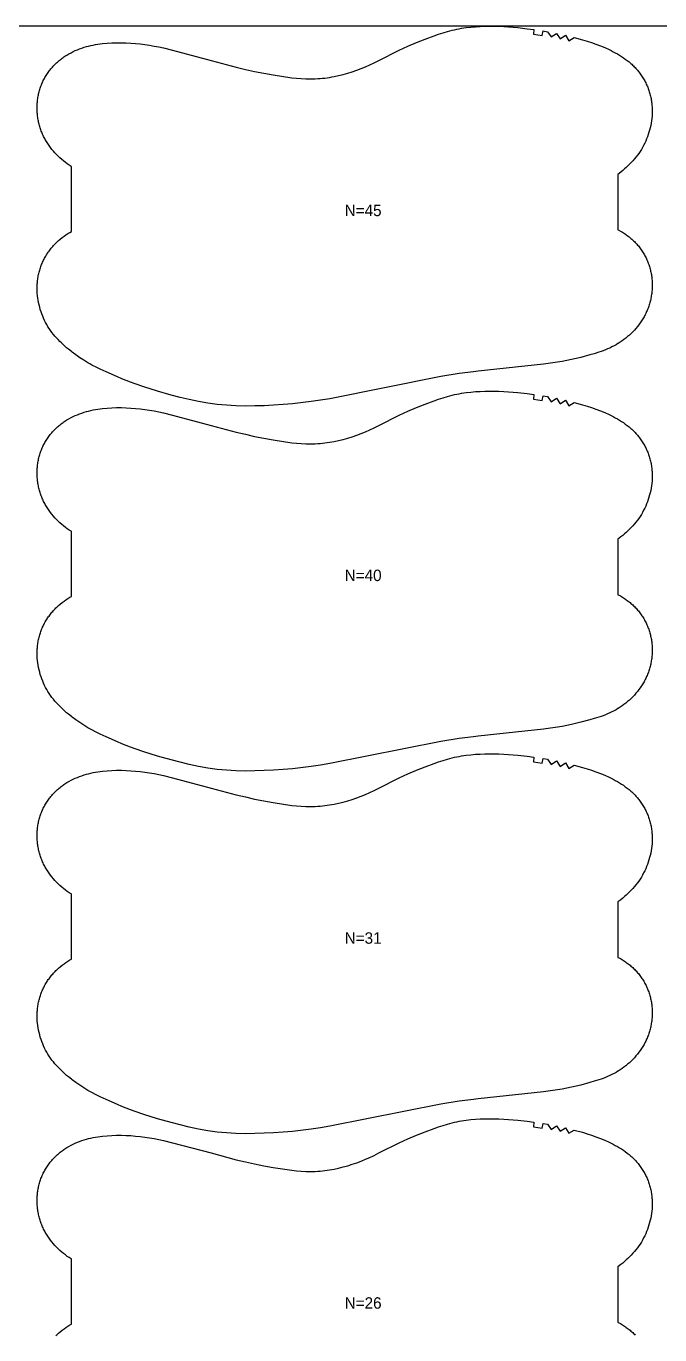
# Model space of a CAD drawing. Header units: inches. Extents: x -4 to 1930, y -82 to 1056.
# Drawn here: x 545 to 822, y 483 to 1056 of the extents above; entities that cross this region are included whole.
import ezdxf

# ---------------------------------------------------------------- set-up
doc = ezdxf.new("R2010")
doc.units = ezdxf.units.IN

msp = doc.modelspace()

# ---------------------------------------------------------------- linework, layer by layer
at = {"layer": '1'}
for points in [[(-4.3819, -81.764), (1930.445, -81.764), (1930.445, 1055.9163), (-4.3819, 1055.9163), (-4.3819, -81.764)], [(661.168, 1033.339), (663.2211, 1033.1212), (665.2785, 1032.954), (667.339, 1032.8487), (668.3699, 1032.8228), (669.401, 1032.8166), (670.4322, 1032.8314), (671.4631, 1032.867), (672.4932, 1032.9231), (673.5221, 1032.9993), (674.5496, 1033.0953), (675.5751, 1033.2106), (676.5983, 1033.3451), (677.6187, 1033.4982), (678.6361, 1033.6696), (679.6502, 1033.8589), (681.6682, 1034.2889), (683.6716, 1034.7839), (685.6594, 1035.3398), (687.6304, 1035.9532), (689.5825, 1036.6239), (691.5132, 1037.3524), (693.4201, 1038.1393), (695.3023, 1038.9827), (697.1644, 1039.871), (699.251, 1040.9163), (708.2356, 1045.4175), (711.9916, 1047.1277), (715.7935, 1048.7344), (719.6305, 1050.253), (723.5012, 1051.6868), (725.4499, 1052.3693), (727.4102, 1053.016), (729.3851, 1053.6119), (730.379, 1053.8863), (731.3777, 1054.1424), (732.3813, 1054.3789), (733.3896, 1054.596), (734.4021, 1054.7941), (735.4183, 1054.9738), (737.4598, 1055.2802), (739.5102, 1055.5195), (741.5662, 1055.6967), (743.626, 1055.8176), (745.6883, 1055.8886), (747.752, 1055.9163), (749.8157, 1055.9058), (751.8788, 1055.858), (753.9406, 1055.7725), (756.0002, 1055.649), (760.1116, 1055.2934), (764.2124, 1054.8237), (767.2025, 1054.4278), (767.2037, 1054.4276), (766.9269, 1052.4438), (770.8419, 1051.8572), (771.159, 1053.8319), (773.1319, 1053.5039), (774.7375, 1051.1862), (777.0652, 1052.7766), (778.6059, 1050.4172), (780.9764, 1051.9398), (782.4421, 1049.5341), (784.8595, 1050.9809), (788.467, 1049.9721), (790.4417, 1049.3704), (792.4041, 1048.7305), (794.3506, 1048.046), (796.278, 1047.3104), (798.1825, 1046.5176), (800.0598, 1045.6623), (800.9869, 1045.2097), (801.9054, 1044.7398), (802.8149, 1044.2518), (803.7148, 1043.7451), (804.6042, 1043.2192), (805.4815, 1042.6728), (806.3444, 1042.1047), (807.1911, 1041.5139), (808.0194, 1040.899), (808.8273, 1040.2589), (809.6128, 1039.5924), (809.9965, 1039.2488), (810.3739, 1038.8983), (810.7446, 1038.5405), (811.1086, 1038.1757), (811.4658, 1037.8041), (811.8159, 1037.4257), (812.159, 1037.0406), (812.4949, 1036.6492), (812.8235, 1036.2515), (813.1446, 1035.8476), (813.4582, 1035.4378), (813.7641, 1035.0221), (814.0622, 1034.6008), (814.3525, 1034.1739), (814.6347, 1033.7417), (814.9088, 1033.3042), (815.1746, 1032.8617), (815.4321, 1032.4143), (815.6811, 1031.9621), (815.9216, 1031.5054), (816.1535, 1031.0442), (816.3766, 1030.5788), (816.591, 1030.1093), (816.7965, 1029.6359), (816.9931, 1029.1588), (817.1807, 1028.6781), (817.3593, 1028.194), (817.5287, 1027.7067), (817.6889, 1027.2163), (817.8398, 1026.7231), (817.9814, 1026.2272), (818.1135, 1025.7287), (818.2361, 1025.2278), (818.3491, 1024.7248), (818.4525, 1024.2197), (818.5463, 1023.7128), (818.6306, 1023.2042), (818.7055, 1022.694), (818.7709, 1022.1826), (818.8271, 1021.6699), (818.8741, 1021.1563), (818.9119, 1020.6418), (818.9406, 1020.1267), (818.9603, 1019.6111), (818.973, 1018.5791), (818.9505, 1017.5472), (818.8934, 1016.5168), (818.8022, 1015.4891), (818.6776, 1014.4652), (818.5199, 1013.4459), (818.3298, 1012.4319), (818.1077, 1011.4243), (817.8542, 1010.4239), (817.5699, 1009.4315), (817.2551, 1008.4479), (816.9104, 1007.4743), (816.536, 1006.5116), (816.1317, 1005.5613), (815.6977, 1004.6246), (815.2339, 1003.7028), (814.7405, 1002.7972), (814.2174, 1001.909), (813.6646, 1001.0396), (813.0826, 1000.1899), (812.4728, 999.3598), (811.8372, 998.5487), (811.1776, 997.756), (810.496, 996.9814), (809.7941, 996.2242), (809.0739, 995.484), (808.3372, 994.7602), (807.5858, 994.0524), (806.8206, 993.36), (806.0423, 992.6826), (805.2516, 992.0197), (803.973, 991.003), (803.973, 966.7561), (804.1209, 966.6816), (805.0269, 966.1873), (805.916, 965.663), (806.7868, 965.1087), (807.2149, 964.8205), (807.6378, 964.5248), (808.0555, 964.2217), (808.4676, 963.9113), (808.874, 963.5936), (809.2745, 963.2685), (809.669, 962.9362), (810.0572, 962.5966), (810.4389, 962.2498), (810.814, 961.8958), (811.1824, 961.5346), (811.5437, 961.1664), (811.8979, 960.7913), (812.2449, 960.4095), (812.5845, 960.021), (812.9166, 959.6261), (813.241, 959.2248), (813.5575, 958.8174), (813.8661, 958.4039), (814.1666, 957.9846), (814.4588, 957.5594), (814.7426, 957.1287), (815.0179, 956.6925), (815.2844, 956.251), (815.5422, 955.8043), (815.791, 955.3526), (816.0307, 954.8959), (816.2612, 954.4346), (816.4825, 953.9688), (816.6947, 953.4987), (816.8976, 953.0244), (817.0912, 952.5463), (817.2754, 952.0644), (817.4504, 951.5791), (817.6159, 951.0904), (817.772, 950.5987), (817.9187, 950.104), (818.0559, 949.6066), (818.1835, 949.1066), (818.3016, 948.6044), (818.4101, 948.1), (818.509, 947.5937), (818.5983, 947.0857), (818.6779, 946.5761), (818.748, 946.0651), (818.8085, 945.5529), (818.8595, 945.0397), (818.901, 944.5256), (818.9331, 944.0108), (818.9557, 943.4954), (818.969, 942.9796), (818.973, 942.4637), (818.9677, 941.9477), (818.9531, 941.4318), (818.9293, 940.9163), (818.8963, 940.4012), (818.8541, 939.8868), (818.8028, 939.3732), (818.7424, 938.8605), (818.673, 938.3491), (818.5945, 937.8389), (818.5069, 937.3303), (818.4103, 936.8233), (818.3047, 936.3181), (818.1901, 935.815), (818.0665, 935.3141), (817.9339, 934.8156), (817.7923, 934.3196), (817.6417, 933.8263), (817.4822, 933.3359), (817.3137, 932.8485), (817.1364, 932.3644), (816.9501, 931.8837), (816.7549, 931.4066), (816.5508, 930.9332), (816.338, 930.4637), (816.1166, 929.9981), (815.8868, 929.5365), (815.6486, 929.0792), (815.4023, 928.626), (815.1481, 928.1772), (814.886, 927.7328), (814.3388, 926.8577), (813.7621, 926.0015), (813.157, 925.1649), (812.5247, 924.3488), (811.8664, 923.5539), (811.183, 922.7807), (810.4752, 922.0299), (809.744, 921.302), (808.9902, 920.5976), (808.2146, 919.9173), (807.418, 919.2615), (806.6014, 918.631), (805.7655, 918.0262), (804.9114, 917.4472), (804.0402, 916.8942), (803.973, 916.8543), (803.1529, 916.3672), (802.2506, 915.8663), (801.3343, 915.3916), (800.4052, 914.9431), (799.4643, 914.5211), (798.5127, 914.125), (797.5515, 913.753), (796.5819, 913.4025), (795.605, 913.071), (793.6342, 912.4555), (791.6483, 911.8868), (787.6557, 910.8376), (783.6378, 909.8994), (779.5932, 909.0767), (775.5251, 908.3804), (771.4378, 907.8126), (742.7097, 904.7442), (740.7709, 904.5138), (734.5138, 903.7703), (726.367, 902.4433), (677.7984, 892.7516), (673.7245, 892.0918), (669.6385, 891.5077), (661.4426, 890.5269), (657.3319, 890.1588), (653.2144, 889.8752), (649.0924, 889.6712), (644.9669, 889.5479), (640.8393, 889.5138), (636.7132, 889.6006), (634.6522, 889.7004), (632.5936, 889.8408), (630.5383, 890.0226), (628.4872, 890.247), (626.4411, 890.514), (624.4005, 890.821), (620.3362, 891.5413), (616.2956, 892.3818), (612.2772, 893.3232), (608.2798, 894.3503), (602.3559, 896.036), (596.4203, 897.903), (592.5075, 899.2204), (590.5659, 899.919), (588.6394, 900.6555), (586.7303, 901.4352), (584.8349, 902.2492), (579.8136, 904.5138), (577.3065, 905.6445), (575.4483, 906.541), (573.6165, 907.4875), (572.7134, 907.9844), (571.8191, 908.4975), (570.0572, 909.5701), (568.3306, 910.7002), (566.6389, 911.8832), (564.9829, 913.1158), (564.646, 913.3836), (563.3675, 914.4002), (562.5768, 915.0632), (561.7985, 915.7406), (561.0332, 916.433), (560.2818, 917.1408), (559.5452, 917.8646), (558.825, 918.6048), (558.1231, 919.362), (557.4414, 920.1366), (556.7818, 920.9293), (556.1462, 921.7404), (555.5365, 922.5705), (554.9544, 923.4202), (554.4017, 924.2896), (553.8786, 925.1778), (553.3851, 926.0834), (552.9214, 927.0052), (552.4874, 927.9419), (552.0831, 928.8922), (551.7086, 929.8548), (551.3639, 930.8285), (551.0492, 931.8121), (550.7648, 932.8045), (550.5113, 933.8049), (550.2893, 934.8125), (550.0991, 935.8264), (549.9415, 936.8458), (549.8168, 937.8697), (549.7257, 938.8974), (549.6685, 939.9278), (549.646, 940.9597), (549.6587, 941.9917), (549.6784, 942.5073), (549.7071, 943.0224), (549.745, 943.5369), (549.7919, 944.0505), (549.8481, 944.5632), (549.9136, 945.0746), (549.9884, 945.5847), (550.0727, 946.0934), (550.1665, 946.6003), (550.2699, 947.1054), (550.383, 947.6084), (550.5056, 948.1093), (550.6377, 948.6077), (550.7792, 949.1037), (550.9301, 949.5969), (551.0903, 950.0873), (551.2598, 950.5746), (551.4383, 951.0587), (551.6259, 951.5394), (551.8225, 952.0165), (552.0281, 952.4899), (552.2424, 952.9594), (552.4656, 953.4248), (552.6974, 953.886), (552.9379, 954.3427), (553.1869, 954.7949), (553.4444, 955.2423), (553.7103, 955.6848), (553.9844, 956.1223), (554.2666, 956.5545), (554.5568, 956.9814), (554.8549, 957.4027), (555.1609, 957.8184), (555.4744, 958.2282), (555.7956, 958.6321), (556.1241, 959.0298), (556.46, 959.4212), (556.8031, 959.8062), (557.1533, 960.1847), (557.5104, 960.5563), (557.8744, 960.9211), (558.2452, 961.2788), (558.6225, 961.6294), (559.0062, 961.973), (559.7917, 962.6395), (560.5997, 963.2796), (561.428, 963.8945), (562.2746, 964.4853), (563.1376, 965.0534), (564.0148, 965.5998), (564.646, 965.973), (564.646, 994.4737), (564.5789, 994.5136), (563.7076, 995.0666), (562.8536, 995.6456), (562.0177, 996.2504), (561.201, 996.881), (560.4045, 997.5367), (559.6289, 998.217), (558.875, 998.9214), (558.1438, 999.6493), (557.4361, 1000.4001), (556.7527, 1001.1733), (556.0943, 1001.9682), (555.4621, 1002.7843), (554.857, 1003.6209), (554.2802, 1004.4771), (553.7331, 1005.3522), (553.471, 1005.7966), (553.2167, 1006.2454), (552.9704, 1006.6986), (552.7323, 1007.156), (552.5025, 1007.6175), (552.2811, 1008.0831), (552.0682, 1008.5526), (551.8642, 1009.026), (551.669, 1009.5031), (551.4827, 1009.9838), (551.3053, 1010.4679), (551.1369, 1010.9553), (550.9773, 1011.4457), (550.8268, 1011.939), (550.6852, 1012.435), (550.5526, 1012.9335), (550.429, 1013.4344), (550.3143, 1013.9376), (550.2087, 1014.4427), (550.1121, 1014.9497), (550.0246, 1015.4583), (549.9461, 1015.9685), (549.8766, 1016.48), (549.8162, 1016.9926), (549.765, 1017.5062), (549.7228, 1018.0206), (549.6898, 1018.5357), (549.666, 1019.0513), (549.6514, 1019.5671), (549.646, 1020.0831), (549.65, 1020.599), (549.6633, 1021.1148), (549.686, 1021.6302), (549.7181, 1022.145), (549.7596, 1022.6591), (549.8106, 1023.1724), (549.8711, 1023.6846), (549.9411, 1024.1955), (550.0208, 1024.7051), (550.11, 1025.2131), (550.2089, 1025.7194), (550.3174, 1026.2238), (550.4355, 1026.726), (550.5632, 1027.226), (550.7004, 1027.7234), (550.847, 1028.2181), (551.0032, 1028.7098), (551.1687, 1029.1985), (551.3436, 1029.6839), (551.5279, 1030.1657), (551.7215, 1030.6438), (551.9244, 1031.1181), (552.1365, 1031.5882), (552.3579, 1032.054), (552.5884, 1032.5153), (552.8281, 1032.972), (553.0769, 1033.4237), (553.3346, 1033.8704), (553.6012, 1034.3119), (553.8765, 1034.7481), (554.1603, 1035.1789), (554.4525, 1035.604), (554.753, 1036.0233), (555.0615, 1036.4368), (555.3781, 1036.8442), (555.7025, 1037.2455), (556.0345, 1037.6404), (556.3741, 1038.0289), (556.7211, 1038.4107), (557.0753, 1038.7858), (557.4367, 1039.154), (557.805, 1039.5152), (558.1801, 1039.8692), (558.5619, 1040.216), (558.9501, 1040.5556), (559.3445, 1040.8879), (559.7451, 1041.213), (560.1515, 1041.5307), (560.5636, 1041.8411), (560.9812, 1042.1442), (561.4042, 1042.4399), (561.8322, 1042.7282), (562.7031, 1043.2824), (563.5922, 1043.8068), (564.4981, 1044.301), (565.4194, 1044.7651), (566.3549, 1045.1993), (567.3034, 1045.6042), (568.2639, 1045.9802), (569.2351, 1046.3278), (570.216, 1046.6475), (571.2054, 1046.9397), (572.2023, 1047.205), (573.2055, 1047.4439), (574.2143, 1047.6576), (575.2281, 1047.8474), (576.2461, 1048.0146), (577.2678, 1048.1605), (578.2925, 1048.2864), (580.3481, 1048.4834), (582.4082, 1048.6144), (584.4707, 1048.6824), (586.5339, 1048.6886), (588.5962, 1048.6344), (590.6562, 1048.5215), (592.7127, 1048.354), (594.7652, 1048.1365), (596.8126, 1047.8735), (598.8543, 1047.5687), (600.889, 1047.2222), (602.9156, 1046.833), (604.9331, 1046.4005), (608.941, 1045.4186), (625.8233, 1040.9163), (636.8574, 1037.9736), (640.8697, 1037.0057), (644.8987, 1036.1101), (648.9443, 1035.2928), (653.0043, 1034.5512), (661.168, 1033.339)], [(661.168, 873.479), (663.2211, 873.2612), (665.2785, 873.094), (667.339, 872.9887), (668.3699, 872.9628), (669.401, 872.9566), (670.4322, 872.9714), (671.4631, 873.007), (672.4932, 873.0631), (673.5221, 873.1393), (674.5496, 873.2353), (675.5751, 873.3506), (676.5983, 873.4851), (677.6187, 873.6382), (678.6361, 873.8096), (679.6502, 873.9989), (681.6682, 874.4289), (683.6716, 874.9239), (685.6594, 875.4798), (687.6304, 876.0932), (689.5825, 876.7639), (691.5132, 877.4924), (693.4201, 878.2793), (695.3023, 879.1227), (697.1644, 880.011), (699.251, 881.0563), (708.2356, 885.5575), (711.9916, 887.2677), (715.7935, 888.8744), (719.6305, 890.393), (723.5012, 891.8268), (725.4499, 892.5093), (727.4102, 893.156), (729.3851, 893.7519), (730.379, 894.0263), (731.3777, 894.2824), (732.3813, 894.5189), (733.3896, 894.736), (734.4021, 894.9341), (735.4183, 895.1138), (737.4598, 895.4202), (739.5102, 895.6595), (741.5662, 895.8367), (743.626, 895.9576), (745.6883, 896.0286), (747.752, 896.0563), (749.8157, 896.0458), (751.8788, 895.998), (753.9406, 895.9125), (756.0002, 895.789), (760.1116, 895.4334), (764.2124, 894.9637), (767.2025, 894.5678), (767.2037, 894.5676), (766.9269, 892.5838), (770.8419, 891.9972), (771.159, 893.9719), (773.1319, 893.6439), (774.7375, 891.3262), (777.0652, 892.9166), (778.6059, 890.5572), (780.9764, 892.0798), (782.4421, 889.6741), (784.8595, 891.1209), (788.467, 890.1121), (790.4417, 889.5104), (792.4041, 888.8705), (794.3506, 888.186), (796.278, 887.4504), (798.1825, 886.6576), (800.0598, 885.8023), (800.9869, 885.3497), (801.9054, 884.8798), (802.8149, 884.3918), (803.7148, 883.8851), (804.6042, 883.3592), (805.4815, 882.8128), (806.3444, 882.2447), (807.1911, 881.6539), (808.0194, 881.039), (808.8273, 880.3989), (809.6128, 879.7324), (809.9965, 879.3888), (810.3739, 879.0383), (810.7446, 878.6805), (811.1086, 878.3157), (811.4658, 877.9441), (811.8159, 877.5657), (812.159, 877.1806), (812.4949, 876.7892), (812.8235, 876.3915), (813.1446, 875.9876), (813.4582, 875.5778), (813.7641, 875.1621), (814.0622, 874.7408), (814.3525, 874.3139), (814.6347, 873.8817), (814.9088, 873.4442), (815.1746, 873.0017), (815.4321, 872.5543), (815.6811, 872.1021), (815.9216, 871.6454), (816.1535, 871.1842), (816.3766, 870.7188), (816.591, 870.2493), (816.7965, 869.7759), (816.9931, 869.2988), (817.1807, 868.8181), (817.3593, 868.334), (817.5287, 867.8467), (817.6889, 867.3563), (817.8398, 866.8631), (817.9814, 866.3672), (818.1135, 865.8687), (818.2361, 865.3678), (818.3491, 864.8648), (818.4525, 864.3597), (818.5463, 863.8528), (818.6306, 863.3442), (818.7055, 862.834), (818.7709, 862.3226), (818.8271, 861.8099), (818.8741, 861.2963), (818.9119, 860.7818), (818.9406, 860.2667), (818.9603, 859.7511), (818.973, 858.7191), (818.9505, 857.6872), (818.8934, 856.6568), (818.8022, 855.6291), (818.6776, 854.6052), (818.5199, 853.5859), (818.3298, 852.5719), (818.1077, 851.5643), (817.8542, 850.5639), (817.5699, 849.5715), (817.2551, 848.5879), (816.9104, 847.6143), (816.536, 846.6516), (816.1317, 845.7013), (815.6977, 844.7646), (815.2339, 843.8428), (814.7405, 842.9372), (814.2174, 842.049), (813.6646, 841.1796), (813.0826, 840.3299), (812.4728, 839.4998), (811.8372, 838.6887), (811.1776, 837.896), (810.496, 837.1214), (809.7941, 836.3642), (809.0739, 835.624), (808.3372, 834.9002), (807.5858, 834.1924), (806.8206, 833.5), (806.0423, 832.8226), (805.2516, 832.1597), (803.973, 831.143), (803.973, 806.8961), (804.1209, 806.8216), (805.0269, 806.3273), (805.916, 805.803), (806.7868, 805.2487), (807.2149, 804.9605), (807.6378, 804.6648), (808.0555, 804.3617), (808.4676, 804.0513), (808.874, 803.7336), (809.2745, 803.4085), (809.669, 803.0762), (810.0572, 802.7366), (810.4389, 802.3898), (810.814, 802.0358), (811.1824, 801.6746), (811.5437, 801.3064), (811.8979, 800.9313), (812.2449, 800.5495), (812.5845, 800.161), (812.9166, 799.7661), (813.241, 799.3648), (813.5575, 798.9574), (813.8661, 798.5439), (814.1666, 798.1246), (814.4588, 797.6994), (814.7426, 797.2687), (815.0179, 796.8325), (815.2844, 796.391), (815.5422, 795.9443), (815.791, 795.4926), (816.0307, 795.0359), (816.2612, 794.5746), (816.4825, 794.1088), (816.6947, 793.6387), (816.8976, 793.1644), (817.0912, 792.6863), (817.2754, 792.2044), (817.4504, 791.7191), (817.6159, 791.2304), (817.772, 790.7387), (817.9187, 790.244), (818.0559, 789.7466), (818.1835, 789.2466), (818.3016, 788.7444), (818.4101, 788.24), (818.509, 787.7337), (818.5983, 787.2257), (818.6779, 786.7161), (818.748, 786.2051), (818.8085, 785.6929), (818.8595, 785.1797), (818.901, 784.6656), (818.9331, 784.1508), (818.9557, 783.6354), (818.969, 783.1196), (818.973, 782.6037), (818.9677, 782.0877), (818.9531, 781.5718), (818.9293, 781.0563), (818.8963, 780.5412), (818.8541, 780.0268), (818.8028, 779.5132), (818.7424, 779.0005), (818.673, 778.4891), (818.5945, 777.9789), (818.5069, 777.4703), (818.4103, 776.9633), (818.3047, 776.4581), (818.1901, 775.955), (818.0665, 775.4541), (817.9339, 774.9556), (817.7923, 774.4596), (817.6417, 773.9663), (817.4822, 773.4759), (817.3137, 772.9885), (817.1364, 772.5044), (816.9501, 772.0237), (816.7549, 771.5466), (816.5508, 771.0732), (816.338, 770.6037), (816.1166, 770.1381), (815.8868, 769.6765), (815.6486, 769.2192), (815.4023, 768.766), (815.1481, 768.3172), (814.886, 767.8728), (814.3388, 766.9977), (813.7621, 766.1415), (813.157, 765.3049), (812.5247, 764.4888), (811.8664, 763.6939), (811.183, 762.9207), (810.4752, 762.1699), (809.744, 761.442), (808.9902, 760.7376), (808.2146, 760.0573), (807.418, 759.4015), (806.6014, 758.771), (805.7655, 758.1662), (804.9114, 757.5872), (804.0402, 757.0342), (803.973, 756.9943), (803.1529, 756.5072), (802.2506, 756.0063), (801.3343, 755.5316), (800.4052, 755.0831), (799.4643, 754.6611), (798.5127, 754.265), (797.5515, 753.893), (796.5819, 753.5425), (795.605, 753.211), (793.6342, 752.5955), (791.6483, 752.0268), (787.6557, 750.9776), (783.6378, 750.0394), (779.5932, 749.2167), (775.5251, 748.5204), (771.4378, 747.9526), (742.7097, 744.8842), (740.7709, 744.6538), (734.5138, 743.9103), (726.367, 742.5833), (677.7984, 732.8916), (673.7245, 732.2318), (669.6385, 731.6477), (661.4426, 730.6669), (657.3319, 730.2988), (653.2144, 730.0152), (649.0924, 729.8112), (644.9669, 729.6879), (640.8393, 729.6538), (636.7132, 729.7406), (634.6522, 729.8404), (632.5936, 729.9808), (630.5383, 730.1626), (628.4872, 730.387), (626.4411, 730.654), (624.4005, 730.961), (620.3362, 731.6813), (616.2956, 732.5218), (612.2772, 733.4632), (608.2798, 734.4903), (602.3559, 736.176), (596.4203, 738.043), (592.5075, 739.3604), (590.5659, 740.059), (588.6394, 740.7955), (586.7303, 741.5752), (584.8349, 742.3892), (579.8136, 744.6538), (577.3065, 745.7845), (575.4483, 746.681), (573.6165, 747.6275), (572.7134, 748.1244), (571.8191, 748.6375), (570.0572, 749.7101), (568.3306, 750.8402), (566.6389, 752.0232), (564.9829, 753.2558), (564.646, 753.5236), (563.3675, 754.5402), (562.5768, 755.2032), (561.7985, 755.8806), (561.0332, 756.573), (560.2818, 757.2808), (559.5452, 758.0046), (558.825, 758.7448), (558.1231, 759.502), (557.4414, 760.2766), (556.7818, 761.0693), (556.1462, 761.8804), (555.5365, 762.7105), (554.9544, 763.5602), (554.4017, 764.4296), (553.8786, 765.3178), (553.3851, 766.2234), (552.9214, 767.1452), (552.4874, 768.0819), (552.0831, 769.0322), (551.7086, 769.9948), (551.3639, 770.9685), (551.0492, 771.9521), (550.7648, 772.9445), (550.5113, 773.9449), (550.2893, 774.9525), (550.0991, 775.9664), (549.9415, 776.9858), (549.8168, 778.0097), (549.7257, 779.0374), (549.6685, 780.0678), (549.646, 781.0997), (549.6587, 782.1317), (549.6784, 782.6473), (549.7071, 783.1624), (549.745, 783.6769), (549.7919, 784.1905), (549.8481, 784.7032), (549.9136, 785.2146), (549.9884, 785.7247), (550.0727, 786.2334), (550.1665, 786.7403), (550.2699, 787.2454), (550.383, 787.7484), (550.5056, 788.2493), (550.6377, 788.7477), (550.7792, 789.2437), (550.9301, 789.7369), (551.0903, 790.2273), (551.2598, 790.7146), (551.4383, 791.1987), (551.6259, 791.6794), (551.8225, 792.1565), (552.0281, 792.6299), (552.2424, 793.0994), (552.4656, 793.5648), (552.6974, 794.026), (552.9379, 794.4827), (553.1869, 794.9349), (553.4444, 795.3823), (553.7103, 795.8248), (553.9844, 796.2623), (554.2666, 796.6945), (554.5568, 797.1214), (554.8549, 797.5427), (555.1609, 797.9584), (555.4744, 798.3682), (555.7956, 798.7721), (556.1241, 799.1698), (556.46, 799.5612), (556.8031, 799.9462), (557.1533, 800.3247), (557.5104, 800.6963), (557.8744, 801.0611), (558.2452, 801.4188), (558.6225, 801.7694), (559.0062, 802.113), (559.7917, 802.7795), (560.5997, 803.4196), (561.428, 804.0345), (562.2746, 804.6253), (563.1376, 805.1934), (564.0148, 805.7398), (564.646, 806.113), (564.646, 834.6137), (564.5789, 834.6536), (563.7076, 835.2066), (562.8536, 835.7856), (562.0177, 836.3904), (561.201, 837.021), (560.4045, 837.6767), (559.6289, 838.357), (558.875, 839.0614), (558.1438, 839.7893), (557.4361, 840.5401), (556.7527, 841.3133), (556.0943, 842.1082), (555.4621, 842.9243), (554.857, 843.7609), (554.2802, 844.6171), (553.7331, 845.4922), (553.471, 845.9366), (553.2167, 846.3854), (552.9704, 846.8386), (552.7323, 847.296), (552.5025, 847.7575), (552.2811, 848.2231), (552.0682, 848.6926), (551.8642, 849.166), (551.669, 849.6431), (551.4827, 850.1238), (551.3053, 850.6079), (551.1369, 851.0953), (550.9773, 851.5857), (550.8268, 852.079), (550.6852, 852.575), (550.5526, 853.0735), (550.429, 853.5744), (550.3143, 854.0776), (550.2087, 854.5827), (550.1121, 855.0897), (550.0246, 855.5983), (549.9461, 856.1085), (549.8766, 856.62), (549.8162, 857.1326), (549.765, 857.6462), (549.7228, 858.1606), (549.6898, 858.6757), (549.666, 859.1913), (549.6514, 859.7071), (549.646, 860.2231), (549.65, 860.739), (549.6633, 861.2548), (549.686, 861.7702), (549.7181, 862.285), (549.7596, 862.7991), (549.8106, 863.3124), (549.8711, 863.8246), (549.9411, 864.3355), (550.0208, 864.8451), (550.11, 865.3531), (550.2089, 865.8594), (550.3174, 866.3638), (550.4355, 866.866), (550.5632, 867.366), (550.7004, 867.8634), (550.847, 868.3581), (551.0032, 868.8498), (551.1687, 869.3385), (551.3436, 869.8239), (551.5279, 870.3057), (551.7215, 870.7838), (551.9244, 871.2581), (552.1365, 871.7282), (552.3579, 872.194), (552.5884, 872.6553), (552.8281, 873.112), (553.0769, 873.5637), (553.3346, 874.0104), (553.6012, 874.4519), (553.8765, 874.8881), (554.1603, 875.3189), (554.4525, 875.744), (554.753, 876.1633), (555.0615, 876.5768), (555.3781, 876.9842), (555.7025, 877.3855), (556.0345, 877.7804), (556.3741, 878.1689), (556.7211, 878.5507), (557.0753, 878.9258), (557.4367, 879.294), (557.805, 879.6552), (558.1801, 880.0092), (558.5619, 880.356), (558.9501, 880.6956), (559.3445, 881.0279), (559.7451, 881.353), (560.1515, 881.6707), (560.5636, 881.9811), (560.9812, 882.2842), (561.4042, 882.5799), (561.8322, 882.8682), (562.7031, 883.4224), (563.5922, 883.9468), (564.4981, 884.441), (565.4194, 884.9051), (566.3549, 885.3393), (567.3034, 885.7442), (568.2639, 886.1202), (569.2351, 886.4678), (570.216, 886.7875), (571.2054, 887.0797), (572.2023, 887.345), (573.2055, 887.5839), (574.2143, 887.7976), (575.2281, 887.9874), (576.2461, 888.1546), (577.2678, 888.3005), (578.2925, 888.4264), (580.3481, 888.6234), (582.4082, 888.7544), (584.4707, 888.8224), (586.5339, 888.8286), (588.5962, 888.7744), (590.6562, 888.6615), (592.7127, 888.494), (594.7652, 888.2765), (596.8126, 888.0135), (598.8543, 887.7087), (600.889, 887.3622), (602.9156, 886.973), (604.9331, 886.5405), (608.941, 885.5586), (625.8233, 881.0563), (636.8574, 878.1136), (640.8697, 877.1457), (644.8987, 876.2501), (648.9443, 875.4328), (653.0043, 874.6912), (661.168, 873.479)], [(661.168, 714.619), (663.2211, 714.4012), (665.2785, 714.234), (667.339, 714.1287), (668.3699, 714.1028), (669.401, 714.0966), (670.4322, 714.1114), (671.4631, 714.147), (672.4932, 714.2031), (673.5221, 714.2793), (674.5496, 714.3753), (675.5751, 714.4906), (676.5983, 714.6251), (677.6187, 714.7782), (678.6361, 714.9496), (679.6502, 715.1389), (681.6682, 715.5689), (683.6716, 716.0639), (685.6594, 716.6198), (687.6304, 717.2332), (689.5825, 717.9039), (691.5132, 718.6324), (693.4201, 719.4193), (695.3023, 720.2627), (697.1644, 721.151), (699.251, 722.1963), (708.2356, 726.6975), (711.9916, 728.4077), (715.7935, 730.0144), (719.6305, 731.533), (723.5012, 732.9668), (725.4499, 733.6493), (727.4102, 734.296), (729.3851, 734.8919), (730.379, 735.1663), (731.3777, 735.4224), (732.3813, 735.6589), (733.3896, 735.876), (734.4021, 736.0741), (735.4183, 736.2538), (737.4598, 736.5602), (739.5102, 736.7995), (741.5662, 736.9767), (743.626, 737.0976), (745.6883, 737.1686), (747.752, 737.1963), (749.8157, 737.1858), (751.8788, 737.138), (753.9406, 737.0525), (756.0002, 736.929), (760.1116, 736.5734), (764.2124, 736.1037), (767.2025, 735.7078), (767.2037, 735.7076), (766.9269, 733.7238), (770.8419, 733.1372), (771.159, 735.1119), (773.1319, 734.7839), (774.7375, 732.4662), (777.0652, 734.0566), (778.6059, 731.6972), (780.9764, 733.2198), (782.4421, 730.8141), (784.8595, 732.2609), (788.467, 731.2521), (790.4417, 730.6504), (792.4041, 730.0105), (794.3506, 729.326), (796.278, 728.5904), (798.1825, 727.7976), (800.0598, 726.9423), (800.9869, 726.4897), (801.9054, 726.0198), (802.8149, 725.5318), (803.7148, 725.0251), (804.6042, 724.4992), (805.4815, 723.9528), (806.3444, 723.3847), (807.1911, 722.7939), (808.0194, 722.179), (808.8273, 721.5389), (809.6128, 720.8724), (809.9965, 720.5288), (810.3739, 720.1783), (810.7446, 719.8205), (811.1086, 719.4557), (811.4658, 719.0841), (811.8159, 718.7057), (812.159, 718.3206), (812.4949, 717.9292), (812.8235, 717.5315), (813.1446, 717.1276), (813.4582, 716.7178), (813.7641, 716.3021), (814.0622, 715.8808), (814.3525, 715.4539), (814.6347, 715.0217), (814.9088, 714.5842), (815.1746, 714.1417), (815.4321, 713.6943), (815.6811, 713.2421), (815.9216, 712.7854), (816.1535, 712.3242), (816.3766, 711.8588), (816.591, 711.3893), (816.7965, 710.9159), (816.9931, 710.4388), (817.1807, 709.9581), (817.3593, 709.474), (817.5287, 708.9867), (817.6889, 708.4963), (817.8398, 708.0031), (817.9814, 707.5072), (818.1135, 707.0087), (818.2361, 706.5078), (818.3491, 706.0048), (818.4525, 705.4997), (818.5463, 704.9928), (818.6306, 704.4842), (818.7055, 703.974), (818.7709, 703.4626), (818.8271, 702.9499), (818.8741, 702.4363), (818.9119, 701.9218), (818.9406, 701.4067), (818.9603, 700.8911), (818.973, 699.8591), (818.9505, 698.8272), (818.8934, 697.7968), (818.8022, 696.7691), (818.6776, 695.7452), (818.5199, 694.7259), (818.3298, 693.7119), (818.1077, 692.7043), (817.8542, 691.7039), (817.5699, 690.7115), (817.2551, 689.7279), (816.9104, 688.7543), (816.536, 687.7916), (816.1317, 686.8413), (815.6977, 685.9046), (815.2339, 684.9828), (814.7405, 684.0772), (814.2174, 683.189), (813.6646, 682.3196), (813.0826, 681.4699), (812.4728, 680.6398), (811.8372, 679.8287), (811.1776, 679.036), (810.496, 678.2614), (809.7941, 677.5042), (809.0739, 676.764), (808.3372, 676.0402), (807.5858, 675.3324), (806.8206, 674.64), (806.0423, 673.9626), (805.2516, 673.2997), (803.973, 672.283), (803.973, 648.0361), (804.1209, 647.9616), (805.0269, 647.4673), (805.916, 646.943), (806.7868, 646.3887), (807.2149, 646.1005), (807.6378, 645.8048), (808.0555, 645.5017), (808.4676, 645.1913), (808.874, 644.8736), (809.2745, 644.5485), (809.669, 644.2162), (810.0572, 643.8766), (810.4389, 643.5298), (810.814, 643.1758), (811.1824, 642.8146), (811.5437, 642.4464), (811.8979, 642.0713), (812.2449, 641.6895), (812.5845, 641.301), (812.9166, 640.9061), (813.241, 640.5048), (813.5575, 640.0974), (813.8661, 639.6839), (814.1666, 639.2646), (814.4588, 638.8394), (814.7426, 638.4087), (815.0179, 637.9725), (815.2844, 637.531), (815.5422, 637.0843), (815.791, 636.6326), (816.0307, 636.1759), (816.2612, 635.7146), (816.4825, 635.2488), (816.6947, 634.7787), (816.8976, 634.3044), (817.0912, 633.8263), (817.2754, 633.3444), (817.4504, 632.8591), (817.6159, 632.3704), (817.772, 631.8787), (817.9187, 631.384), (818.0559, 630.8866), (818.1835, 630.3866), (818.3016, 629.8844), (818.4101, 629.38), (818.509, 628.8737), (818.5983, 628.3657), (818.6779, 627.8561), (818.748, 627.3451), (818.8085, 626.8329), (818.8595, 626.3197), (818.901, 625.8056), (818.9331, 625.2908), (818.9557, 624.7754), (818.969, 624.2596), (818.973, 623.7437), (818.9677, 623.2277), (818.9531, 622.7118), (818.9293, 622.1963), (818.8963, 621.6812), (818.8541, 621.1668), (818.8028, 620.6532), (818.7424, 620.1405), (818.673, 619.6291), (818.5945, 619.1189), (818.5069, 618.6103), (818.4103, 618.1033), (818.3047, 617.5981), (818.1901, 617.095), (818.0665, 616.5941), (817.9339, 616.0956), (817.7923, 615.5996), (817.6417, 615.1063), (817.4822, 614.6159), (817.3137, 614.1285), (817.1364, 613.6444), (816.9501, 613.1637), (816.7549, 612.6866), (816.5508, 612.2132), (816.338, 611.7437), (816.1166, 611.2781), (815.8868, 610.8165), (815.6486, 610.3592), (815.4023, 609.906), (815.1481, 609.4572), (814.886, 609.0128), (814.3388, 608.1377), (813.7621, 607.2815), (813.157, 606.4449), (812.5247, 605.6288), (811.8664, 604.8339), (811.183, 604.0607), (810.4752, 603.3099), (809.744, 602.582), (808.9902, 601.8776), (808.2146, 601.1973), (807.418, 600.5415), (806.6014, 599.911), (805.7655, 599.3062), (804.9114, 598.7272), (804.0402, 598.1742), (803.973, 598.1343), (803.1529, 597.6472), (802.2506, 597.1463), (801.3343, 596.6716), (800.4052, 596.2231), (799.4643, 595.8011), (798.5127, 595.405), (797.5515, 595.033), (796.5819, 594.6825), (795.605, 594.351), (793.6342, 593.7355), (791.6483, 593.1668), (787.6557, 592.1176), (783.6378, 591.1794), (779.5932, 590.3567), (775.5251, 589.6604), (771.4378, 589.0926), (742.7097, 586.0242), (740.7709, 585.7938), (734.5138, 585.0503), (726.367, 583.7233), (677.7984, 574.0316), (673.7245, 573.3718), (669.6385, 572.7877), (661.4426, 571.8069), (657.3319, 571.4388), (653.2144, 571.1552), (649.0924, 570.9512), (644.9669, 570.8279), (640.8393, 570.7938), (636.7132, 570.8806), (634.6522, 570.9804), (632.5936, 571.1208), (630.5383, 571.3026), (628.4872, 571.527), (626.4411, 571.794), (624.4005, 572.101), (620.3362, 572.8213), (616.2956, 573.6618), (612.2772, 574.6032), (608.2798, 575.6303), (602.3559, 577.316), (596.4203, 579.183), (592.5075, 580.5004), (590.5659, 581.199), (588.6394, 581.9355), (586.7303, 582.7152), (584.8349, 583.5292), (579.8136, 585.7938), (577.3065, 586.9245), (575.4483, 587.821), (573.6165, 588.7675), (572.7134, 589.2644), (571.8191, 589.7775), (570.0572, 590.8501), (568.3306, 591.9802), (566.6389, 593.1632), (564.9829, 594.3958), (564.646, 594.6636), (563.3675, 595.6802), (562.5768, 596.3432), (561.7985, 597.0206), (561.0332, 597.713), (560.2818, 598.4208), (559.5452, 599.1446), (558.825, 599.8848), (558.1231, 600.642), (557.4414, 601.4166), (556.7818, 602.2093), (556.1462, 603.0204), (555.5365, 603.8505), (554.9544, 604.7002), (554.4017, 605.5696), (553.8786, 606.4578), (553.3851, 607.3634), (552.9214, 608.2852), (552.4874, 609.2219), (552.0831, 610.1722), (551.7086, 611.1348), (551.3639, 612.1085), (551.0492, 613.0921), (550.7648, 614.0845), (550.5113, 615.0849), (550.2893, 616.0925), (550.0991, 617.1064), (549.9415, 618.1258), (549.8168, 619.1497), (549.7257, 620.1774), (549.6685, 621.2078), (549.646, 622.2397), (549.6587, 623.2717), (549.6784, 623.7873), (549.7071, 624.3024), (549.745, 624.8169), (549.7919, 625.3305), (549.8481, 625.8432), (549.9136, 626.3546), (549.9884, 626.8647), (550.0727, 627.3734), (550.1665, 627.8803), (550.2699, 628.3854), (550.383, 628.8884), (550.5056, 629.3893), (550.6377, 629.8877), (550.7792, 630.3837), (550.9301, 630.8769), (551.0903, 631.3673), (551.2598, 631.8546), (551.4383, 632.3387), (551.6259, 632.8194), (551.8225, 633.2965), (552.0281, 633.7699), (552.2424, 634.2394), (552.4656, 634.7048), (552.6974, 635.166), (552.9379, 635.6227), (553.1869, 636.0749), (553.4444, 636.5223), (553.7103, 636.9648), (553.9844, 637.4023), (554.2666, 637.8345), (554.5568, 638.2614), (554.8549, 638.6827), (555.1609, 639.0984), (555.4744, 639.5082), (555.7956, 639.9121), (556.1241, 640.3098), (556.46, 640.7012), (556.8031, 641.0862), (557.1533, 641.4647), (557.5104, 641.8363), (557.8744, 642.2011), (558.2452, 642.5588), (558.6225, 642.9094), (559.0062, 643.253), (559.7917, 643.9195), (560.5997, 644.5596), (561.428, 645.1745), (562.2746, 645.7653), (563.1376, 646.3334), (564.0148, 646.8798), (564.646, 647.253), (564.646, 675.7537), (564.5789, 675.7936), (563.7076, 676.3466), (562.8536, 676.9256), (562.0177, 677.5304), (561.201, 678.161), (560.4045, 678.8167), (559.6289, 679.497), (558.875, 680.2014), (558.1438, 680.9293), (557.4361, 681.6801), (556.7527, 682.4533), (556.0943, 683.2482), (555.4621, 684.0643), (554.857, 684.9009), (554.2802, 685.7571), (553.7331, 686.6322), (553.471, 687.0766), (553.2167, 687.5254), (552.9704, 687.9786), (552.7323, 688.436), (552.5025, 688.8975), (552.2811, 689.3631), (552.0682, 689.8326), (551.8642, 690.306), (551.669, 690.7831), (551.4827, 691.2638), (551.3053, 691.7479), (551.1369, 692.2353), (550.9773, 692.7257), (550.8268, 693.219), (550.6852, 693.715), (550.5526, 694.2135), (550.429, 694.7144), (550.3143, 695.2176), (550.2087, 695.7227), (550.1121, 696.2297), (550.0246, 696.7383), (549.9461, 697.2485), (549.8766, 697.76), (549.8162, 698.2726), (549.765, 698.7862), (549.7228, 699.3006), (549.6898, 699.8157), (549.666, 700.3313), (549.6514, 700.8471), (549.646, 701.3631), (549.65, 701.879), (549.6633, 702.3948), (549.686, 702.9102), (549.7181, 703.425), (549.7596, 703.9391), (549.8106, 704.4524), (549.8711, 704.9646), (549.9411, 705.4755), (550.0208, 705.9851), (550.11, 706.4931), (550.2089, 706.9994), (550.3174, 707.5038), (550.4355, 708.006), (550.5632, 708.506), (550.7004, 709.0034), (550.847, 709.4981), (551.0032, 709.9898), (551.1687, 710.4785), (551.3436, 710.9639), (551.5279, 711.4457), (551.7215, 711.9238), (551.9244, 712.3981), (552.1365, 712.8682), (552.3579, 713.334), (552.5884, 713.7953), (552.8281, 714.252), (553.0769, 714.7037), (553.3346, 715.1504), (553.6012, 715.5919), (553.8765, 716.0281), (554.1603, 716.4589), (554.4525, 716.884), (554.753, 717.3033), (555.0615, 717.7168), (555.3781, 718.1242), (555.7025, 718.5255), (556.0345, 718.9204), (556.3741, 719.3089), (556.7211, 719.6907), (557.0753, 720.0658), (557.4367, 720.434), (557.805, 720.7952), (558.1801, 721.1492), (558.5619, 721.496), (558.9501, 721.8356), (559.3445, 722.1679), (559.7451, 722.493), (560.1515, 722.8107), (560.5636, 723.1211), (560.9812, 723.4242), (561.4042, 723.7199), (561.8322, 724.0082), (562.7031, 724.5624), (563.5922, 725.0868), (564.4981, 725.581), (565.4194, 726.0451), (566.3549, 726.4793), (567.3034, 726.8842), (568.2639, 727.2602), (569.2351, 727.6078), (570.216, 727.9275), (571.2054, 728.2197), (572.2023, 728.485), (573.2055, 728.7239), (574.2143, 728.9376), (575.2281, 729.1274), (576.2461, 729.2946), (577.2678, 729.4405), (578.2925, 729.5664), (580.3481, 729.7634), (582.4082, 729.8944), (584.4707, 729.9624), (586.5339, 729.9686), (588.5962, 729.9144), (590.6562, 729.8015), (592.7127, 729.634), (594.7652, 729.4165), (596.8126, 729.1535), (598.8543, 728.8487), (600.889, 728.5022), (602.9156, 728.113), (604.9331, 727.6805), (608.941, 726.6986), (625.8233, 722.1963), (636.8574, 719.2536), (640.8697, 718.2857), (644.8987, 717.3901), (648.9443, 716.5728), (653.0043, 715.8312), (661.168, 714.619)]]:
    msp.add_lwpolyline(points, close=True, dxfattribs=at)
msp.add_lwpolyline([(557.8744, 482.3411), (558.2452, 482.6988), (558.6225, 483.0494), (559.0062, 483.393), (559.7917, 484.0595), (560.5997, 484.6996), (561.428, 485.3145), (562.2746, 485.9053), (563.1376, 486.4734), (564.0148, 487.0198), (564.646, 487.393), (564.646, 515.8937), (564.5789, 515.9336), (563.7076, 516.4866), (562.8536, 517.0656), (562.0177, 517.6704), (561.201, 518.301), (560.4045, 518.9567), (559.6289, 519.637), (558.875, 520.3414), (558.1438, 521.0693), (557.4361, 521.8201), (556.7527, 522.5933), (556.0943, 523.3882), (555.4621, 524.2043), (554.857, 525.0409), (554.2802, 525.8971), (553.7331, 526.7722), (553.471, 527.2166), (553.2167, 527.6654), (552.9704, 528.1186), (552.7323, 528.576), (552.5025, 529.0375), (552.2811, 529.5031), (552.0682, 529.9726), (551.8642, 530.446), (551.669, 530.9231), (551.4827, 531.4038), (551.3053, 531.8879), (551.1369, 532.3753), (550.9773, 532.8657), (550.8268, 533.359), (550.6852, 533.855), (550.5526, 534.3535), (550.429, 534.8544), (550.3143, 535.3576), (550.2087, 535.8627), (550.1121, 536.3697), (550.0246, 536.8783), (549.9461, 537.3885), (549.8766, 537.9), (549.8162, 538.4126), (549.765, 538.9262), (549.7228, 539.4406), (549.6898, 539.9557), (549.666, 540.4713), (549.6514, 540.9871), (549.646, 541.5031), (549.65, 542.019), (549.6633, 542.5348), (549.686, 543.0502), (549.7181, 543.565), (549.7596, 544.0791), (549.8106, 544.5924), (549.8711, 545.1046), (549.9411, 545.6155), (550.0208, 546.1251), (550.11, 546.6331), (550.2089, 547.1394), (550.3174, 547.6438), (550.4355, 548.146), (550.5632, 548.646), (550.7004, 549.1434), (550.847, 549.6381), (551.0032, 550.1298), (551.1687, 550.6185), (551.3436, 551.1039), (551.5279, 551.5857), (551.7215, 552.0638), (551.9244, 552.5381), (552.1365, 553.0082), (552.3579, 553.474), (552.5884, 553.9353), (552.8281, 554.392), (553.0769, 554.8437), (553.3346, 555.2904), (553.6012, 555.7319), (553.8765, 556.1681), (554.1603, 556.5989), (554.4525, 557.024), (554.753, 557.4433), (555.0615, 557.8568), (555.3781, 558.2642), (555.7025, 558.6655), (556.0345, 559.0604), (556.3741, 559.4489), (556.7211, 559.8307), (557.0753, 560.2058), (557.4367, 560.574), (557.805, 560.9352), (558.1801, 561.2892), (558.5619, 561.636), (558.9501, 561.9756), (559.3445, 562.3079), (559.7451, 562.633), (560.1515, 562.9507), (560.5636, 563.2611), (560.9812, 563.5642), (561.4042, 563.8599), (561.8322, 564.1482), (562.7031, 564.7024), (563.5922, 565.2268), (564.4981, 565.721), (565.4194, 566.1851), (566.3549, 566.6193), (567.3034, 567.0242), (568.2639, 567.4002), (569.2351, 567.7478), (570.216, 568.0675), (571.2054, 568.3597), (572.2023, 568.625), (573.2055, 568.8639), (574.2143, 569.0776), (575.2281, 569.2674), (576.2461, 569.4346), (577.2678, 569.5805), (578.2925, 569.7064), (580.3481, 569.9034), (582.4082, 570.0344), (584.4707, 570.1024), (586.5339, 570.1086), (588.5962, 570.0544), (590.6562, 569.9415), (592.7127, 569.774), (594.7652, 569.5565), (596.8126, 569.2935), (598.8543, 568.9887), (600.889, 568.6422), (602.9156, 568.253), (604.9331, 567.8205), (608.941, 566.8386), (625.8233, 562.3363), (636.8574, 559.3936), (640.8697, 558.4257), (644.8987, 557.5301), (648.9443, 556.7128), (653.0043, 555.9712), (661.168, 554.759), (661.168, 554.759), (663.2211, 554.5412), (665.2785, 554.374), (667.339, 554.2687), (668.3699, 554.2428), (669.401, 554.2366), (670.4322, 554.2514), (671.4631, 554.287), (672.4932, 554.3431), (673.5221, 554.4193), (674.5496, 554.5153), (675.5751, 554.6306), (676.5983, 554.7651), (677.6187, 554.9182), (678.6361, 555.0896), (679.6502, 555.2789), (681.6682, 555.7089), (683.6716, 556.2039), (685.6594, 556.7598), (687.6304, 557.3732), (689.5825, 558.0439), (691.5132, 558.7724), (693.4201, 559.5593), (695.3023, 560.4027), (697.1644, 561.291), (699.251, 562.3363), (708.2356, 566.8375), (711.9916, 568.5477), (715.7935, 570.1544), (719.6305, 571.673), (723.5012, 573.1068), (725.4499, 573.7893), (727.4102, 574.436), (729.3851, 575.0319), (730.379, 575.3063), (731.3777, 575.5624), (732.3813, 575.7989), (733.3896, 576.016), (734.4021, 576.2141), (735.4183, 576.3938), (737.4598, 576.7002), (739.5102, 576.9395), (741.5662, 577.1167), (743.626, 577.2376), (745.6883, 577.3086), (747.752, 577.3363), (749.8157, 577.3258), (751.8788, 577.278), (753.9406, 577.1925), (756.0002, 577.069), (760.1116, 576.7134), (764.2124, 576.2437), (767.2025, 575.8478), (767.2037, 575.8476), (766.9269, 573.8638), (770.8419, 573.2772), (771.159, 575.2519), (773.1319, 574.9239), (774.7375, 572.6062), (777.0652, 574.1966), (778.6059, 571.8372), (780.9764, 573.3598), (782.4421, 570.9541), (784.8595, 572.4009), (788.467, 571.3921), (790.4417, 570.7904), (792.4041, 570.1505), (794.3506, 569.466), (796.278, 568.7304), (798.1825, 567.9376), (800.0598, 567.0823), (800.9869, 566.6297), (801.9054, 566.1598), (802.8149, 565.6718), (803.7148, 565.1651), (804.6042, 564.6392), (805.4815, 564.0928), (806.3444, 563.5247), (807.1911, 562.9339), (808.0194, 562.319), (808.8273, 561.6789), (809.6128, 561.0124), (809.9965, 560.6688), (810.3739, 560.3183), (810.7446, 559.9605), (811.1086, 559.5957), (811.4658, 559.2241), (811.8159, 558.8457), (812.159, 558.4606), (812.4949, 558.0692), (812.8235, 557.6715), (813.1446, 557.2676), (813.4582, 556.8578), (813.7641, 556.4421), (814.0622, 556.0208), (814.3525, 555.5939), (814.6347, 555.1617), (814.9088, 554.7242), (815.1746, 554.2817), (815.4321, 553.8343), (815.6811, 553.3821), (815.9216, 552.9254), (816.1535, 552.4642), (816.3766, 551.9988), (816.591, 551.5293), (816.7965, 551.0559), (816.9931, 550.5788), (817.1807, 550.0981), (817.3593, 549.614), (817.5287, 549.1267), (817.6889, 548.6363), (817.8398, 548.1431), (817.9814, 547.6472), (818.1135, 547.1487), (818.2361, 546.6478), (818.3491, 546.1448), (818.4525, 545.6397), (818.5463, 545.1328), (818.6306, 544.6242), (818.7055, 544.114), (818.7709, 543.6026), (818.8271, 543.0899), (818.8741, 542.5763), (818.9119, 542.0618), (818.9406, 541.5467), (818.9603, 541.0311), (818.973, 539.9991), (818.9505, 538.9672), (818.8934, 537.9368), (818.8022, 536.9091), (818.6776, 535.8852), (818.5199, 534.8659), (818.3298, 533.8519), (818.1077, 532.8443), (817.8542, 531.8439), (817.5699, 530.8515), (817.2551, 529.8679), (816.9104, 528.8943), (816.536, 527.9316), (816.1317, 526.9813), (815.6977, 526.0446), (815.2339, 525.1228), (814.7405, 524.2172), (814.2174, 523.329), (813.6646, 522.4596), (813.0826, 521.6099), (812.4728, 520.7798), (811.8372, 519.9687), (811.1776, 519.176), (810.496, 518.4014), (809.7941, 517.6442), (809.0739, 516.904), (808.3372, 516.1802), (807.5858, 515.4724), (806.8206, 514.78), (806.0423, 514.1026), (805.2516, 513.4397), (803.973, 512.423), (803.973, 488.1761), (804.1209, 488.1016), (805.0269, 487.6073), (805.916, 487.083), (806.7868, 486.5287), (807.2149, 486.2405), (807.6378, 485.9448), (808.0555, 485.6417), (808.4676, 485.3313), (808.874, 485.0136), (809.2745, 484.6885), (809.669, 484.3562), (810.0572, 484.0166), (810.4389, 483.6698), (810.814, 483.3158), (811.1824, 482.9546), (811.5437, 482.5864)], dxfattribs=at)

# ---------------------------------------------------------------- texts
for s, p in [('N=45', (684.3095, 972.7151)), ('N=40', (684.3095, 812.8551)), ('N=31', (684.3095, 653.9951)), ('N=26', (684.3095, 494.1351))]:
    msp.add_text(s, height=5, dxfattribs=at).set_placement(p)

doc.saveas('drawing.dxf')
